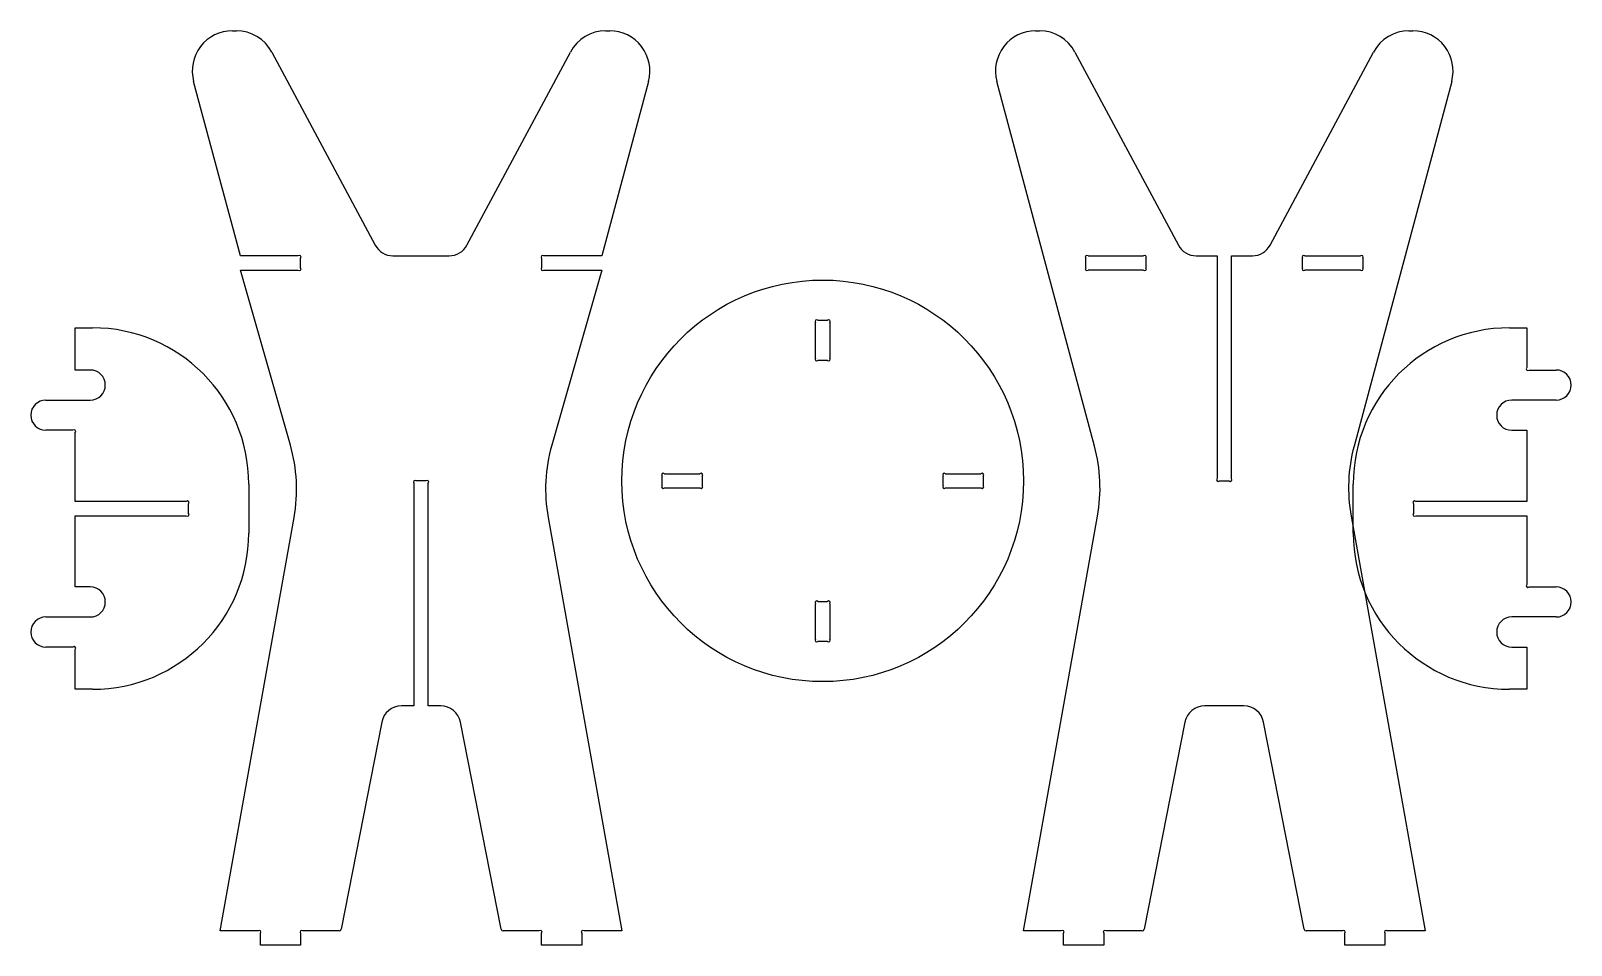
# Model space of a CAD drawing. Header units: millimetres. Extents: x -282 to 830, y -185 to 475.
import ezdxf

# ---------------------------------------------------------------- set-up
doc = ezdxf.new("R2010")
doc.units = ezdxf.units.MM
for name, color, linetype in [('down', 6, 'CONTINUOUS'), ('footbar', 4, 'CONTINUOUS'), ('seat', 6, 'CONTINUOUS'), ('up', 6, 'CONTINUOUS')]:
    doc.layers.add(name, color=color, linetype=linetype)

msp = doc.modelspace()

# ---------------------------------------------------------------- linework, layer by layer
at = {"layer": 'down', "linetype": 'SOLID'}
for points in [[(443.784, 475), (446.631, 475)], [(713.369, 475), (716.216, 475)], [(472.198, 459.688), (546.901, 320.156)], [(613.099, 320.156), (687.802, 459.688)], [(486.321, 174.949), (449.5, 312.5), (415.771, 438.501)], [(744.229, 438.501), (710.5, 312.5), (673.679, 174.949)], [(481.647, 312.5), (501.7, 312.5)], [(501.7, 312.5), (521.753, 312.5)], [(559.684, 312.5), (574.85, 312.5), (574.85, 151.697)], [(585.15, 151.697), (585.15, 312.5), (600.316, 312.5)], [(638.247, 312.5), (658.3, 312.5)], [(658.3, 312.5), (678.353, 312.5)], [(479.95, 303.897), (479.95, 310.803)], [(521.753, 302.2), (481.647, 302.2)], [(523.45, 310.803), (523.45, 303.897)], [(636.55, 303.897), (636.55, 310.803)], [(678.353, 302.2), (638.247, 302.2)], [(680.05, 310.803), (680.05, 303.897)], [(576.547, 150), (580, 150), (583.453, 150)], [(462.303, -175), (435, -175), (488.462, 124.574)], [(671.538, 124.574), (725, -175), (697.697, -175)], [(580, -12.5), (574.85, -12.5), (565.83, -12.5)], [(594.17, -12.5), (585.15, -12.5), (580, -12.5)], [(551.602, -24.207), (522.23, -173.829)], [(637.77, -173.829), (608.398, -24.207)], [(493, -176.697), (493, -185.3), (464, -185.3), (464, -176.697)], [(520.807, -175), (494.697, -175)], [(665.303, -175), (639.193, -175)], [(696, -176.697), (696, -185.3), (667, -185.3), (667, -176.697)]]:
    msp.add_lwpolyline(points, dxfattribs=at)
at = {"layer": 'down'}
for centre, radius, start, end in [((443.784, 446), 29, 90, 194.986), ((446.631, 446), 29, 28.164, 90), ((713.369, 446), 29, 90, 151.836), ((716.216, 446), 29, 345.014, 90), ((480.799, 311.651), 1.2, 45, 225), ((522.601, 311.651), 1.2, 315, 135), ((559.684, 327), 14.5, 208.164, 270), ((600.316, 327), 14.5, 270, 331.836), ((637.399, 311.651), 1.2, 45, 225), ((679.201, 311.651), 1.2, 315, 135), ((480.799, 303.049), 1.2, 135, 315), ((522.601, 303.049), 1.2, 225, 45), ((637.399, 303.049), 1.2, 135, 315), ((679.201, 303.049), 1.2, 225, 45), ((374.267, 144.953), 116, 349.881, 14.986), ((785.733, 144.953), 116, 165.014, 190.119), ((575.699, 150.849), 1.2, 135, 315), ((584.301, 150.849), 1.2, 225, 45), ((565.83, -27), 14.5, 90, 168.894), ((594.17, -27), 14.5, 11.106, 90), ((463.151, -175.849), 1.2, 315, 135), ((493.849, -175.849), 1.2, 45, 225), ((520.807, -173.55), 1.45, 270, 348.894), ((639.193, -173.55), 1.45, 191.106, 270), ((666.151, -175.849), 1.2, 315, 135), ((696.849, -175.849), 1.2, 45, 225)]:
    msp.add_arc(centre, radius, start, end, dxfattribs=at)
at = {"layer": 'footbar', "linetype": 'SOLID'}
for points in [[(-238.875, 230.05), (-249.75, 230.05), (-249.75, 260.5), (-237.215, 260.5)], [(785.915, 260.5), (798.45, 260.5), (798.45, 231.747)], [(800.147, 230.05), (819.625, 230.05)], [(-228, 219.175), (-228, 219.175), (-228, 219.175)], [(830.5, 219.175), (830.5, 219.175), (830.5, 219.175)], [(-270.925, 208.3), (-238.875, 208.3)], [(819.625, 208.3), (787.575, 208.3)], [(-281.8, 197.425), (-281.8, 197.425), (-281.8, 197.425)], [(776.7, 197.425), (776.7, 197.425), (776.7, 197.425)], [(-251.447, 186.55), (-270.925, 186.55)], [(-169.597, 135.15), (-249.75, 135.15), (-249.75, 184.853)], [(787.575, 186.55), (798.45, 186.55), (798.45, 135.15), (718.297, 135.15)], [(-124.4, 147.685), (-124.4, 130)], [(673.1, 130), (673.1, 147.685)], [(-238.875, 73.45), (-249.75, 73.45), (-249.75, 124.85), (-169.597, 124.85)], [(-167.9, 126.547), (-167.9, 133.453)], [(-124.4, 130), (-124.4, 112.315)], [(673.1, 112.315), (673.1, 130)], [(716.6, 133.453), (716.6, 126.547)], [(718.297, 124.85), (798.45, 124.85), (798.45, 75.147)], [(800.147, 73.45), (819.625, 73.45)], [(-228, 62.575), (-228, 62.575), (-228, 62.575)], [(830.5, 62.575), (830.5, 62.575), (830.5, 62.575)], [(-270.925, 51.7), (-238.875, 51.7)], [(819.625, 51.7), (787.575, 51.7)], [(-281.8, 40.825), (-281.8, 40.825), (-281.8, 40.825)], [(776.7, 40.825), (776.7, 40.825), (776.7, 40.825)], [(-251.447, 29.95), (-270.925, 29.95)], [(-237.215, -0.5), (-249.75, -0.5), (-249.75, 28.253)], [(787.575, 29.95), (798.45, 29.95), (798.45, -0.5), (785.915, -0.5)]]:
    msp.add_lwpolyline(points, dxfattribs=at)
at = {"layer": 'footbar'}
for centre, radius, start, end in [((-237.215, 147.685), 112.815, 0, 90), ((785.915, 147.685), 112.815, 90, 180), ((-238.875, 219.175), 10.875, 0, 90), ((799.299, 230.899), 1.2, 135, 315), ((819.625, 219.175), 10.875, 0, 90), ((-238.875, 219.175), 10.875, 270, 0), ((819.625, 219.175), 10.875, 270, 0), ((-270.925, 197.425), 10.875, 90, 180), ((787.575, 197.425), 10.875, 90, 180), ((-270.925, 197.425), 10.875, 180, 270), ((787.575, 197.425), 10.875, 180, 270), ((-250.599, 185.701), 1.2, 315, 135), ((-168.749, 134.301), 1.2, 315, 135), ((717.449, 134.301), 1.2, 45, 225), ((-168.749, 125.699), 1.2, 225, 45), ((717.449, 125.699), 1.2, 135, 315), ((-237.215, 112.315), 112.815, 270, 0), ((785.915, 112.315), 112.815, 180, 270), ((-238.875, 62.575), 10.875, 0, 90), ((799.299, 74.299), 1.2, 135, 315), ((819.625, 62.575), 10.875, 0, 90), ((-238.875, 62.575), 10.875, 270, 0), ((819.625, 62.575), 10.875, 270, 0), ((-270.925, 40.825), 10.875, 90, 180), ((787.575, 40.825), 10.875, 90, 180), ((-270.925, 40.825), 10.875, 180, 270), ((787.575, 40.825), 10.875, 180, 270), ((-250.599, 29.101), 1.2, 315, 135)]:
    msp.add_arc(centre, radius, start, end, dxfattribs=at)
at = {"layer": 'seat', "linetype": 'SOLID'}
for points in [[(284.85, 238.697), (284.85, 264.303)], [(286.547, 266), (293.453, 266)], [(295.15, 264.303), (295.15, 238.697)], [(290, 237), (286.547, 237)], [(293.453, 237), (290, 237)], [(174, 146.547), (174, 153.453)], [(175.697, 155.15), (201.303, 155.15)], [(201.303, 144.85), (175.697, 144.85)], [(203, 153.453), (203, 150)], [(203, 150), (203, 146.547)], [(290, 150)], [(377, 150), (377, 153.453)], [(377, 146.547), (377, 150)], [(378.697, 155.15), (404.303, 155.15)], [(404.303, 144.85), (378.697, 144.85)], [(406, 153.453), (406, 146.547)], [(284.85, 35.697), (284.85, 61.303)], [(286.547, 63), (290, 63)], [(290, 63), (293.453, 63)], [(295.15, 61.303), (295.15, 35.697)], [(293.453, 34), (286.547, 34)]]:
    msp.add_lwpolyline(points, dxfattribs=at)
at = {"layer": 'seat'}
msp.add_circle((290, 150), 145, dxfattribs=at)
for centre, start, end in [((285.699, 265.151), 45, 225), ((294.301, 265.151), 315, 135), ((285.699, 237.849), 135, 315), ((294.301, 237.849), 225, 45), ((174.849, 154.301), 45, 225), ((174.849, 145.699), 135, 315), ((202.151, 154.301), 315, 135), ((202.151, 145.699), 225, 45), ((377.849, 154.301), 45, 225), ((377.849, 145.699), 135, 315), ((405.151, 154.301), 315, 135), ((405.151, 145.699), 225, 45), ((285.699, 62.151), 45, 225), ((294.301, 62.151), 315, 135), ((285.699, 34.849), 135, 315), ((294.301, 34.849), 225, 45)]:
    msp.add_arc(centre, 1.2, start, end, dxfattribs=at)
at = {"layer": 'up', "linetype": 'SOLID'}
for points in [[(-136.216, 475), (-133.369, 475)], [(133.369, 475), (136.216, 475)], [(-107.802, 459.688), (-33.099, 320.156)], [(33.099, 320.156), (107.802, 459.688)], [(-88.697, 312.5), (-130.5, 312.5), (-164.229, 438.501)], [(164.229, 438.501), (130.5, 312.5), (88.697, 312.5)], [(-20.316, 312.5), (-5.15, 312.5), (0, 312.5), (5.15, 312.5), (20.316, 312.5)], [(-94.38, 175.82), (-130.5, 302.2), (-88.697, 302.2)], [(-87, 303.897), (-87, 310.803)], [(87, 310.803), (87, 303.897)], [(88.697, 302.2), (130.5, 302.2), (94.38, 175.82)], [(-5.15, 148.303), (-5.15, -12.5), (-14.17, -12.5)], [(0, 150), (-3.453, 150)], [(3.453, 150), (0, 150)], [(14.17, -12.5), (5.15, -12.5), (5.15, 148.303)], [(-117.697, -175), (-145, -175), (-91.718, 123.563)], [(91.718, 123.563), (145, -175), (117.697, -175)], [(-28.398, -24.207), (-57.77, -173.829)], [(57.77, -173.829), (28.398, -24.207)], [(-87, -176.697), (-87, -185.3), (-116, -185.3), (-116, -176.697)], [(-59.193, -175), (-85.303, -175)], [(85.303, -175), (59.193, -175)], [(116, -176.697), (116, -185.3), (87, -185.3), (87, -176.697)]]:
    msp.add_lwpolyline(points, dxfattribs=at)
at = {"layer": 'up'}
for centre, radius, start, end in [((-136.216, 446), 29, 90, 194.986), ((-133.369, 446), 29, 28.164, 90), ((133.369, 446), 29, 90, 151.836), ((136.216, 446), 29, 345.014, 90), ((-87.849, 311.651), 1.2, 315, 135), ((-20.316, 327), 14.5, 208.164, 270), ((20.316, 327), 14.5, 270, 331.836), ((87.849, 311.651), 1.2, 45, 225), ((-87.849, 303.049), 1.2, 225, 45), ((87.849, 303.049), 1.2, 135, 315), ((-205.914, 143.943), 116, 349.881, 15.95), ((205.914, 143.943), 116, 164.05, 190.119), ((-4.301, 149.151), 1.2, 45, 225), ((4.301, 149.151), 1.2, 315, 135), ((-14.17, -27), 14.5, 90, 168.894), ((14.17, -27), 14.5, 11.106, 90), ((-116.849, -175.849), 1.2, 315, 135), ((-86.151, -175.849), 1.2, 45, 225), ((-59.193, -173.55), 1.45, 270, 348.894), ((59.193, -173.55), 1.45, 191.106, 270), ((86.151, -175.849), 1.2, 315, 135), ((116.849, -175.849), 1.2, 45, 225)]:
    msp.add_arc(centre, radius, start, end, dxfattribs=at)

doc.saveas('drawing.dxf')
